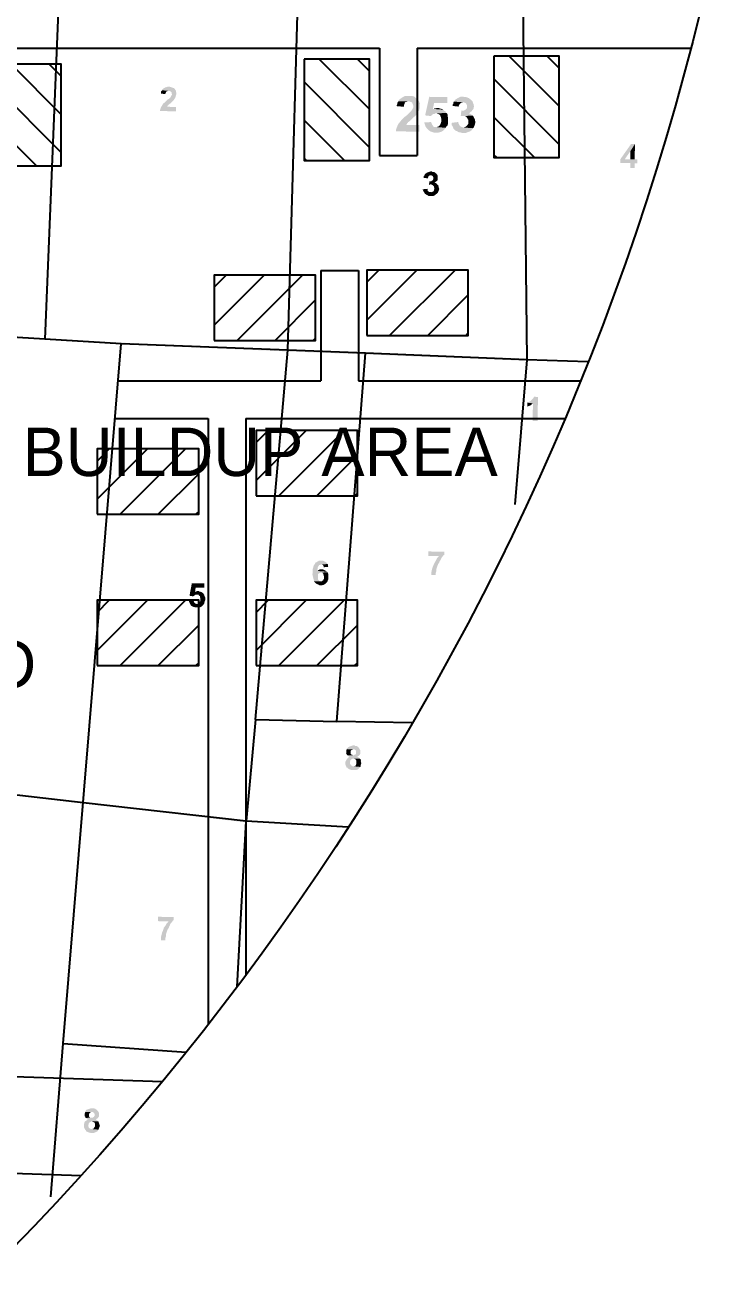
# Model space of a CAD drawing. Header units: metres. Extents: x 297 to 3998, y 336 to 1712.
# Drawn here: x 3673 to 3802.2, y 653.1 to 887.4 of the extents above; entities that cross this region are included whole.
import ezdxf

# ---------------------------------------------------------------- set-up
doc = ezdxf.new("R2010")
doc.units = ezdxf.units.M
doc.header["$MEASUREMENT"] = 0
doc.styles.get("Standard").update_dxf_attribs({"font": 'CENSCBK.TTF'})

msp = doc.modelspace()

# ---------------------------------------------------------------- hatches: boundary and pattern name
h = msp.add_hatch()
h.set_pattern_fill('ANSI31', color=2, scale=40, angle=90, style=0)
h.set_pattern_definition([(135, (4433.1725, -4993.369), (-3.535534, -3.535534), [])])
h.paths.add_polyline_path([(3724.828, 862.251), (3736.968, 862.251), (3736.968, 881.099), (3724.828, 881.099)])
h = msp.add_hatch()
h.set_pattern_fill('ANSI31', color=2, scale=40, angle=90, style=0)
h.set_pattern_definition([(135, (4468.4437, -4992.8125), (-3.535534, -3.535534), [])])
h.paths.add_polyline_path([(3760.099, 862.807), (3772.239, 862.807), (3772.239, 881.655), (3760.099, 881.655)])
h = msp.add_hatch()
h.set_pattern_fill('ANSI31', color=2, scale=40, angle=90, style=0)
h.set_pattern_definition([(135, (4375.9043, -4994.3097), (-3.535534, -3.535534), [])])
h.paths.add_polyline_path([(3667.56, 861.31), (3679.7, 861.31), (3679.7, 880.158), (3667.56, 880.158)])
at = {"linetype": 'Continuous'}
for points in [[(3699.694, 876.014), (3699.593, 876.015), (3699.286, 875.919), (3698.979, 875.822), (3698.671, 875.623), (3698.464, 875.423), (3698.462, 875.322), (3699.681, 875.2), (3699.783, 875.198), (3699.885, 875.197), (3700.186, 874.988), (3700.281, 874.58), (3700.28, 874.478), (3700.176, 874.378), (3700.07, 874.075), (3699.863, 873.875), (3699.76, 873.774), (3699.656, 873.674), (3699.451, 873.576), (3699.038, 873.176), (3698.624, 872.776), (3698.311, 872.272), (3698.099, 871.767), (3698.096, 871.564), (3698.094, 871.462), (3701.044, 871.414), (3701.057, 872.227), (3699.43, 872.254), (3699.431, 872.356), (3699.433, 872.457), (3699.535, 872.456), (3699.638, 872.556), (3699.64, 872.657), (3699.741, 872.656), (3699.845, 872.756), (3699.948, 872.856), (3700.258, 873.156), (3700.362, 873.256), (3700.672, 873.556), (3700.882, 873.96), (3700.985, 874.06), (3700.987, 874.161), (3700.988, 874.263), (3701.095, 874.567), (3701.098, 874.77), (3701.005, 875.28), (3700.706, 875.692), (3700.403, 875.799), (3700.1, 875.905), (3699.998, 875.907), (3699.898, 876.01)], [(3698.462, 875.322), (3698.359, 875.222), (3698.256, 875.122), (3698.252, 874.918), (3698.251, 874.816), (3698.249, 874.715), (3699.061, 874.6), (3699.063, 874.701), (3699.273, 875.105), (3699.579, 875.202), (3699.681, 875.2)], [(3744.326, 874.268), (3744.122, 874.271), (3743.614, 874.279), (3743.204, 874.083), (3742.792, 873.784), (3742.38, 873.486), (3742.377, 873.282), (3744.207, 873.252), (3744.411, 873.249), (3744.612, 873.144), (3744.714, 873.142), (3744.916, 873.037), (3744.914, 872.936), (3745.013, 872.73), (3745.111, 872.525), (3745.108, 872.322), (3745.106, 872.22), (3745.104, 872.119), (3744.999, 871.917), (3744.894, 871.715), (3744.791, 871.615), (3744.789, 871.513), (3744.376, 871.113), (3743.962, 870.713), (3743.447, 870.315), (3743.034, 869.914), (3742.619, 869.412), (3742.307, 869.011), (3742.095, 868.505), (3741.988, 868.202), (3741.882, 867.899), (3741.878, 867.695), (3746.252, 867.624), (3746.272, 868.844), (3743.831, 868.884), (3743.936, 869.086), (3744.144, 869.388), (3744.453, 869.586), (3744.763, 869.886), (3745.073, 870.186), (3745.383, 870.486), (3745.693, 870.787), (3745.901, 871.088), (3746.111, 871.492), (3746.215, 871.592), (3746.216, 871.694), (3746.325, 872.099), (3746.331, 872.506), (3746.338, 872.912), (3746.141, 873.322), (3745.943, 873.631), (3745.641, 873.839), (3745.341, 874.149), (3744.834, 874.259), (3744.732, 874.261), (3744.529, 874.264)], [(3751.443, 874.05), (3748.087, 874.105), (3747.319, 870.658), (3748.334, 870.54), (3748.436, 870.538), (3748.541, 870.74), (3748.746, 870.838), (3748.849, 870.938), (3749.053, 870.935), (3749.156, 871.035), (3749.359, 871.032), (3751.293, 871.102), (3751.193, 871.205), (3751.095, 871.41), (3750.893, 871.515), (3750.693, 871.722), (3748.762, 871.855), (3748.984, 872.971), (3751.425, 872.931)], [(3754.496, 874.102), (3754.394, 874.103), (3753.886, 874.112), (3753.476, 873.915), (3752.962, 873.618), (3752.754, 873.316), (3752.65, 873.216), (3754.378, 873.086), (3754.783, 872.978), (3754.983, 872.771), (3755.081, 872.566), (3755.076, 872.261), (3755.071, 871.956), (3754.865, 871.756), (3754.556, 871.557), (3754.251, 871.562), (3754.048, 871.566), (3753.928, 870.449), (3753.929, 870.55), (3754.133, 870.547), (3754.336, 870.544), (3754.438, 870.542), (3756.168, 870.615), (3756.068, 870.719), (3755.867, 870.824), (3755.767, 870.927), (3755.565, 871.032), (3755.361, 871.036), (3755.463, 871.034), (3755.67, 871.234), (3755.978, 871.432), (3756.083, 871.634), (3756.29, 871.834), (3756.4, 872.341), (3756.305, 872.75), (3756.11, 873.261), (3755.81, 873.572), (3755.408, 873.883), (3755.104, 873.99), (3754.801, 874.097), (3754.598, 874.1)], [(3742.377, 873.282), (3742.273, 873.182), (3742.168, 872.98), (3742.165, 872.777), (3742.06, 872.575), (3742.057, 872.372), (3743.377, 872.249), (3743.38, 872.452), (3743.382, 872.554), (3743.487, 872.755), (3743.49, 872.959), (3743.594, 873.059), (3743.697, 873.159), (3743.901, 873.156), (3744.004, 873.256), (3744.207, 873.252)], [(3749.681, 872.044), (3749.478, 872.047), (3749.273, 871.949), (3749.069, 871.952), (3748.966, 871.852), (3748.762, 871.855), (3750.693, 871.722), (3750.491, 871.827), (3750.39, 871.829), (3750.188, 871.934), (3749.984, 871.937), (3749.884, 872.041)], [(3752.65, 873.216), (3752.545, 873.014), (3752.542, 872.811), (3752.439, 872.711), (3752.434, 872.406), (3753.551, 872.286), (3753.552, 872.388), (3753.657, 872.589), (3753.762, 872.791), (3753.866, 872.891), (3754.071, 872.99), (3754.378, 873.086)], [(3748.417, 869.42), (3747.195, 869.338), (3747.194, 869.236), (3747.29, 868.929), (3747.387, 868.623), (3747.585, 868.314), (3747.786, 868.107), (3747.986, 867.901), (3748.287, 867.692), (3748.591, 867.586), (3748.894, 867.479), (3749.199, 867.474), (3749.505, 867.469), (3749.81, 867.464), (3750.116, 867.561), (3750.423, 867.657), (3750.732, 867.856), (3750.938, 868.056), (3751.147, 868.358), (3749.318, 868.489), (3749.013, 868.494), (3748.811, 868.599), (3748.713, 868.804), (3748.514, 869.113), (3748.516, 869.214)], [(3751.293, 871.102), (3749.359, 871.032), (3749.461, 871.03), (3749.663, 870.925), (3749.764, 870.923), (3749.966, 870.818), (3750.066, 870.715), (3750.166, 870.612), (3750.165, 870.51), (3750.263, 870.305), (3750.261, 870.203), (3750.36, 869.998), (3750.353, 869.591), (3750.246, 869.288), (3750.14, 868.984), (3749.931, 868.683), (3749.726, 868.584), (3749.521, 868.486), (3749.318, 868.489), (3751.147, 868.358), (3751.252, 868.559), (3751.459, 868.76), (3751.565, 869.063), (3751.575, 869.673), (3751.583, 870.182), (3751.487, 870.488), (3751.492, 870.794), (3751.393, 870.999)], [(3753.504, 869.438), (3752.179, 869.256), (3752.279, 869.153), (3752.274, 868.848), (3752.472, 868.539), (3752.569, 868.233), (3752.769, 868.026), (3752.969, 867.819), (3753.273, 867.713), (3753.574, 867.504), (3753.879, 867.499), (3754.183, 867.393), (3754.488, 867.388), (3754.793, 867.383), (3755.1, 867.479), (3755.305, 867.578), (3755.612, 867.674), (3755.92, 867.873), (3756.129, 868.175), (3756.232, 868.275), (3754.403, 868.406), (3754.099, 868.513), (3753.898, 868.618), (3753.698, 868.825), (3753.599, 869.03), (3753.501, 869.235)], [(3756.168, 870.615), (3754.438, 870.542), (3754.641, 870.539), (3754.945, 870.432), (3755.143, 870.124), (3755.342, 869.815), (3755.337, 869.51), (3755.33, 869.103), (3755.122, 868.801), (3754.915, 868.601), (3754.505, 868.405), (3754.403, 868.406), (3756.232, 868.275), (3756.335, 868.375), (3756.547, 868.88), (3756.657, 869.387), (3756.564, 869.897), (3756.367, 870.307), (3756.268, 870.512)], [(3786.296, 865.342), (3785.584, 865.354), (3783.605, 862.538), (3783.594, 861.826), (3785.425, 861.796), (3785.41, 860.881), (3786.223, 860.867), (3786.238, 861.783), (3786.747, 861.774), (3786.758, 862.486), (3784.419, 862.524), (3785.461, 864.033)], [(3786.296, 865.342), (3785.461, 864.033), (3785.436, 862.508), (3784.419, 862.524), (3786.25, 862.495)], [(3748.37, 860.265), (3748.063, 860.168), (3747.756, 860.071), (3747.448, 859.873), (3747.241, 859.673), (3747.239, 859.571), (3748.358, 859.553), (3748.661, 859.446), (3748.86, 859.138), (3748.858, 859.036), (3748.857, 858.934), (3748.75, 858.631), (3748.441, 858.432), (3748.238, 858.436), (3748.136, 858.437), (3748.023, 857.727), (3748.228, 857.825), (3748.33, 857.824), (3748.432, 857.822), (3749.55, 857.804), (3749.552, 857.905), (3749.25, 858.114), (3749.148, 858.116), (3749.047, 858.117), (3749.15, 858.217), (3749.253, 858.317), (3749.562, 858.516), (3749.667, 858.717), (3749.669, 858.819), (3749.67, 858.921), (3749.677, 859.328), (3749.58, 859.634), (3749.48, 859.738), (3749.482, 859.839), (3749.38, 859.841), (3749.28, 859.945), (3748.978, 860.153), (3748.673, 860.158), (3748.573, 860.261)], [(3747.239, 859.571), (3747.136, 859.471), (3747.033, 859.371), (3747.031, 859.269), (3747.028, 859.066), (3747.84, 858.951), (3747.841, 859.052), (3747.948, 859.356), (3748.256, 859.554), (3748.358, 859.553)], [(3749.55, 857.804), (3748.432, 857.822), (3748.533, 857.82), (3748.935, 857.509), (3749.03, 857.1), (3748.92, 856.593), (3748.715, 856.495), (3748.51, 856.397), (3748.408, 856.398), (3749.627, 856.277), (3749.73, 856.377), (3749.837, 856.68), (3749.944, 856.984), (3749.847, 857.29), (3749.752, 857.699), (3749.652, 857.802)], [(3747.706, 857.02), (3746.891, 856.932), (3746.889, 856.83), (3747.086, 856.42), (3747.285, 856.111), (3747.586, 855.903), (3747.99, 855.693), (3748.397, 855.686), (3748.803, 855.68), (3749.214, 855.876), (3749.524, 856.177), (3749.627, 856.277), (3748.408, 856.398), (3748.307, 856.4), (3748.205, 856.402), (3747.901, 856.508), (3747.903, 856.61), (3747.801, 856.612), (3747.805, 856.815), (3747.806, 856.917)], [(3656.325, 830.434), (3656.32, 830.129), (3676.653, 829.289)], [(3656.32, 830.129), (3676.653, 829.289), (3676.648, 828.983)], [(3676.653, 829.289), (3676.648, 828.983), (3690.881, 828.446)], [(3676.648, 828.983), (3690.881, 828.446), (3690.876, 828.141)], [(3690.881, 828.446), (3690.876, 828.141), (3721.787, 827.229)], [(3690.876, 828.141), (3721.787, 827.229), (3721.781, 826.822)], [(3721.787, 827.229), (3721.781, 826.822), (3736.223, 826.587)], [(3721.781, 826.822), (3736.223, 826.587), (3736.218, 826.282)], [(3736.223, 826.587), (3736.218, 826.282), (3766.215, 825.487)], [(3736.218, 826.282), (3766.215, 825.487), (3766.208, 825.08)], [(3768.281, 818.379), (3767.569, 818.391), (3767.361, 818.089), (3767.051, 817.789), (3766.741, 817.489), (3766.332, 817.394), (3766.331, 817.292), (3767.346, 817.174), (3767.293, 813.919), (3768.208, 813.904)], [(3766.331, 817.292), (3766.319, 816.58), (3766.831, 816.775), (3767.243, 817.074), (3767.346, 817.174)], [(3750.879, 789.623), (3747.929, 789.671), (3747.916, 788.857), (3749.848, 788.826), (3749.847, 788.724), (3749.537, 788.424), (3749.327, 788.02), (3749.117, 787.617), (3748.906, 787.213), (3748.695, 786.708), (3748.586, 786.303), (3748.476, 785.796), (3748.47, 785.389), (3748.468, 785.288), (3749.282, 785.274), (3749.283, 785.376), (3749.288, 785.681), (3749.395, 785.985), (3749.402, 786.391), (3749.508, 786.695), (3749.615, 786.998), (3749.722, 787.302), (3749.93, 787.604), (3750.037, 787.907), (3750.14, 788.007), (3750.245, 788.209), (3750.455, 788.612), (3750.767, 789.014), (3750.869, 789.012)], [(3728.064, 787.961), (3727.962, 787.962), (3727.861, 787.964), (3727.657, 787.967), (3727.555, 787.969), (3727.452, 787.869), (3727.349, 787.769), (3727.247, 787.77), (3727.144, 787.67), (3727.042, 787.672), (3726.939, 787.572), (3726.937, 787.47), (3726.835, 787.472), (3726.834, 787.37), (3726.625, 787.068), (3726.517, 786.663), (3726.408, 786.258), (3726.4, 785.75), (3726.394, 785.343), (3726.489, 784.934), (3726.584, 784.526), (3726.68, 784.219), (3726.679, 784.117), (3728.001, 784.096), (3727.899, 784.097), (3727.797, 784.099), (3727.697, 784.203), (3727.597, 784.306), (3727.497, 784.409), (3727.397, 784.513), (3727.399, 784.614), (3727.401, 784.716), (3727.406, 785.021), (3727.409, 785.225), (3727.412, 785.428), (3727.619, 785.628), (3727.824, 785.726), (3727.926, 785.725), (3729.148, 785.807), (3729.149, 785.908), (3729.048, 785.91), (3727.32, 786.04), (3727.322, 786.142), (3727.329, 786.548), (3727.435, 786.852), (3727.644, 787.154), (3728.052, 787.249), (3729.173, 787.332), (3729.174, 787.434), (3728.773, 787.746), (3728.571, 787.851), (3728.369, 787.956), (3728.267, 787.957)], [(3729.173, 787.332), (3728.052, 787.249), (3728.154, 787.247), (3728.356, 787.142), (3728.454, 786.937), (3728.451, 786.733), (3729.368, 786.82), (3729.268, 786.924), (3729.271, 787.127), (3729.273, 787.229)], [(3729.148, 785.807), (3727.926, 785.725), (3728.129, 785.721), (3728.231, 785.72), (3728.431, 785.513), (3728.429, 785.411), (3728.524, 785.003), (3728.519, 784.698), (3728.518, 784.596), (3728.414, 784.496), (3728.413, 784.394), (3728.411, 784.293), (3728.309, 784.294), (3728.206, 784.194), (3728.103, 784.094), (3728.001, 784.096), (3726.679, 784.117), (3726.779, 784.014), (3726.777, 783.912), (3726.879, 783.911), (3727.079, 783.704), (3727.482, 783.494), (3727.584, 783.492), (3727.684, 783.389), (3728.091, 783.382), (3728.499, 783.477), (3728.603, 783.577), (3728.704, 783.576), (3728.808, 783.676), (3729.118, 783.976), (3729.33, 784.481), (3729.338, 784.99), (3729.346, 785.498), (3729.246, 785.601), (3729.248, 785.703)], [(3728.139, 786.332), (3728.037, 786.333), (3727.732, 786.338), (3727.424, 786.14), (3727.32, 786.04), (3729.048, 785.91), (3728.948, 786.013), (3728.646, 786.222), (3728.342, 786.328), (3728.241, 786.33)], [(3706.326, 783.738), (3703.987, 783.776), (3703.542, 781.443), (3704.252, 781.33), (3704.356, 781.43), (3704.459, 781.53), (3704.561, 781.528), (3704.664, 781.628), (3704.766, 781.627), (3704.969, 781.623), (3706.191, 781.705), (3706.193, 781.807), (3706.093, 781.91), (3705.993, 782.014), (3705.891, 782.015), (3705.791, 782.119), (3704.571, 782.139), (3704.686, 782.951), (3706.313, 782.924)], [(3704.343, 780.616), (3703.424, 780.428), (3703.621, 780.018), (3703.817, 779.608), (3704.221, 779.398), (3704.626, 779.289), (3705.033, 779.283), (3705.44, 779.276), (3705.85, 779.473), (3706.16, 779.773), (3706.162, 779.875), (3704.941, 779.894), (3704.839, 779.896), (3704.739, 779.999), (3704.638, 780.001), (3704.538, 780.104), (3704.436, 780.106), (3704.438, 780.208), (3704.339, 780.413)], [(3705.184, 782.332), (3704.981, 782.335), (3704.878, 782.235), (3704.776, 782.237), (3704.674, 782.239), (3704.571, 782.139), (3705.791, 782.119), (3705.69, 782.12), (3705.59, 782.224), (3705.488, 782.225), (3705.386, 782.227), (3705.286, 782.33)], [(3706.191, 781.705), (3704.969, 781.623), (3705.173, 781.62), (3705.275, 781.618), (3705.273, 781.517), (3705.373, 781.413), (3705.475, 781.412), (3705.473, 781.31), (3705.471, 781.208), (3705.57, 781.003), (3705.565, 780.698), (3705.561, 780.495), (3705.456, 780.293), (3705.351, 780.091), (3705.146, 779.993), (3705.043, 779.893), (3704.941, 779.894), (3706.162, 779.875), (3706.265, 779.975), (3706.373, 780.38), (3706.48, 780.683), (3706.487, 781.09), (3706.29, 781.5), (3706.292, 781.602)], [(3733.997, 753.645), (3733.896, 753.646), (3733.589, 753.55), (3733.282, 753.453), (3732.974, 753.255), (3732.767, 753.054), (3732.765, 752.953), (3734.189, 752.93), (3734.289, 752.826), (3734.389, 752.723), (3734.491, 752.721), (3734.488, 752.518), (3734.483, 752.213), (3734.481, 752.111), (3734.378, 752.011), (3734.274, 751.911), (3734.173, 751.912), (3734.069, 751.812), (3733.968, 751.814), (3732.849, 751.832), (3732.949, 751.729), (3733.049, 751.626), (3733.151, 751.624), (3733.251, 751.521), (3733.147, 751.421), (3733.046, 751.422), (3732.734, 751.02), (3732.524, 750.617), (3732.515, 750.108), (3732.711, 749.597), (3732.811, 749.493), (3732.912, 749.492), (3732.911, 749.39), (3733.112, 749.285), (3733.314, 749.18), (3733.719, 749.071), (3734.126, 749.065), (3734.329, 749.061), (3734.431, 749.06), (3734.533, 749.058), (3734.636, 749.158), (3734.738, 749.157), (3734.841, 749.257), (3734.945, 749.357), (3735.046, 749.355), (3735.048, 749.457), (3735.15, 749.455), (3735.151, 749.557), (3735.255, 749.657), (3733.934, 749.78), (3733.833, 749.782), (3733.531, 749.99), (3733.332, 750.299), (3733.336, 750.502), (3733.444, 750.907), (3733.856, 751.206), (3735.178, 751.184), (3735.078, 751.287), (3734.978, 751.391), (3734.776, 751.496), (3734.674, 751.497), (3734.778, 751.597), (3735.086, 751.796), (3735.295, 752.098), (3735.3, 752.403), (3735.305, 752.708), (3735.106, 753.016), (3734.908, 753.325), (3734.606, 753.533), (3734.301, 753.538), (3734.201, 753.641)], [(3732.765, 752.953), (3732.764, 752.851), (3732.66, 752.751), (3732.659, 752.649), (3732.654, 752.344), (3732.652, 752.243), (3732.65, 752.141), (3732.75, 752.037), (3732.749, 751.936), (3732.849, 751.832), (3733.968, 751.814), (3733.866, 751.816), (3733.766, 751.919), (3733.664, 751.921), (3733.564, 752.024), (3733.464, 752.128), (3733.466, 752.229), (3733.469, 752.433), (3733.472, 752.636), (3733.576, 752.736), (3733.781, 752.834), (3733.884, 752.935), (3733.986, 752.933)], [(3735.178, 751.184), (3733.958, 751.204), (3734.059, 751.202), (3734.261, 751.097), (3734.463, 750.992), (3734.559, 750.685), (3734.556, 750.482), (3734.553, 750.279), (3734.446, 749.975), (3734.343, 749.875), (3734.138, 749.777), (3733.934, 749.78), (3735.255, 749.657), (3735.358, 749.757), (3735.363, 750.062), (3735.47, 750.365), (3735.373, 750.672), (3735.378, 750.977), (3735.278, 751.081)], [(3672.013, 744.521), (3671.907, 744.218), (3683.793, 743.21)], [(3671.907, 744.218), (3683.793, 743.21), (3683.788, 742.905)], [(3683.793, 743.21), (3683.788, 742.905), (3714.152, 739.662)], [(3683.788, 742.905), (3714.152, 739.662), (3714.046, 739.359)], [(3700.635, 721.775), (3697.686, 721.823), (3697.673, 721.009), (3699.605, 720.978), (3699.603, 720.876), (3699.293, 720.576), (3699.083, 720.173), (3698.771, 719.771), (3698.663, 719.366), (3698.451, 718.86), (3698.343, 718.455), (3698.233, 717.948), (3698.226, 717.542), (3698.225, 717.44), (3699.038, 717.427), (3699.04, 717.528), (3699.045, 717.833), (3699.152, 718.137), (3699.158, 718.544), (3699.265, 718.847), (3699.372, 719.151), (3699.478, 719.454), (3699.687, 719.756), (3699.793, 720.059), (3699.795, 720.161), (3699.897, 720.159), (3699.9, 720.363), (3700.212, 720.765), (3700.524, 721.166), (3700.625, 721.165)], [(3685.422, 686.266), (3685.32, 686.268), (3685.013, 686.171), (3684.706, 686.074), (3684.4, 685.977), (3684.191, 685.676), (3684.189, 685.574), (3685.613, 685.551), (3685.713, 685.447), (3685.815, 685.446), (3685.813, 685.344), (3685.913, 685.241), (3685.912, 685.139), (3685.907, 684.834), (3685.803, 684.734), (3685.802, 684.632), (3685.7, 684.634), (3685.597, 684.534), (3685.495, 684.535), (3685.393, 684.537), (3684.273, 684.454), (3684.375, 684.452), (3684.473, 684.247), (3684.575, 684.245), (3684.675, 684.142), (3684.573, 684.144), (3684.47, 684.043), (3684.058, 683.745), (3683.948, 683.238), (3683.94, 682.73), (3684.136, 682.319), (3684.236, 682.216), (3684.336, 682.113), (3684.335, 682.011), (3684.537, 681.906), (3684.738, 681.801), (3685.143, 681.693), (3685.55, 681.686), (3685.754, 681.683), (3685.855, 681.681), (3685.959, 681.781), (3686.06, 681.779), (3686.164, 681.879), (3686.265, 681.878), (3686.369, 681.978), (3686.471, 681.976), (3686.472, 682.078), (3686.576, 682.178), (3686.577, 682.28), (3686.679, 682.278), (3685.358, 682.401), (3685.257, 682.403), (3684.853, 682.613), (3684.757, 682.92), (3684.76, 683.123), (3684.868, 683.528), (3685.28, 683.827), (3686.602, 683.805), (3686.502, 683.909), (3686.402, 684.012), (3686.2, 684.117), (3686.099, 684.119), (3686.202, 684.219), (3686.51, 684.417), (3686.719, 684.719), (3686.724, 685.024), (3686.73, 685.431), (3686.532, 685.739), (3686.332, 685.946), (3686.03, 686.154), (3685.727, 686.261), (3685.523, 686.264)], [(3684.189, 685.574), (3684.083, 685.271), (3684.079, 685.067), (3684.078, 684.965), (3684.074, 684.762), (3684.175, 684.659), (3684.173, 684.557), (3684.273, 684.454), (3685.393, 684.537), (3685.292, 684.539), (3685.19, 684.54), (3685.088, 684.542), (3684.988, 684.645), (3684.888, 684.749), (3684.891, 684.952), (3684.893, 685.054), (3684.896, 685.257), (3685, 685.357), (3685.207, 685.557), (3685.308, 685.556), (3685.41, 685.554)], [(3686.602, 683.805), (3685.382, 683.825), (3685.685, 683.718), (3685.887, 683.613), (3685.985, 683.408), (3685.98, 683.103), (3685.977, 682.9), (3685.872, 682.698), (3685.767, 682.496), (3685.46, 682.4), (3685.358, 682.401), (3686.679, 682.278), (3686.681, 682.38), (3686.787, 682.683), (3686.894, 682.987), (3686.797, 683.293), (3686.701, 683.6), (3686.702, 683.702)]]:
    msp.add_hatch(color=0, dxfattribs=at).paths.add_polyline_path(points)
h = msp.add_hatch()
h.set_pattern_fill('ANSI31', color=2, scale=40, angle=180, style=0)
h.set_pattern_definition([(225, (9610.9557, 1538.144), (3.535534, -3.535534), [])])
h.paths.add_polyline_path([(3755.336, 829.799), (3755.336, 841.94), (3736.488, 841.94), (3736.488, 829.799)])
h = msp.add_hatch()
h.set_pattern_fill('ANSI31', color=2, scale=40, angle=180, style=0)
h.set_pattern_definition([(225, (9582.5957, 1537.1935), (3.535534, -3.535534), [])])
h.paths.add_polyline_path([(3726.976, 828.849), (3726.976, 840.989), (3708.128, 840.989), (3708.128, 828.849)])
h = msp.add_hatch()
h.set_pattern_fill('ANSI31', color=2, scale=40, angle=180, style=0)
h.set_pattern_definition([(225, (9590.3734, 1508.3446), (3.535534, -3.535534), [])])
h.paths.add_polyline_path([(3734.753, 800), (3734.753, 812.14), (3715.906, 812.14), (3715.906, 800)])
h = msp.add_hatch()
h.set_pattern_fill('ANSI31', color=2, scale=40, angle=180, style=0)
h.set_pattern_definition([(225, (9560.871, 1504.912), (3.535534, -3.535534), [])])
h.paths.add_polyline_path([(3705.251, 796.567), (3705.251, 808.708), (3686.403, 808.708), (3686.403, 796.567)])
h = msp.add_hatch()
h.set_pattern_fill('ANSI31', color=2, scale=40, angle=180, style=0)
h.set_pattern_definition([(225, (9560.871, 1476.8054), (3.535534, -3.535534), [])])
h.paths.add_polyline_path([(3705.251, 768.461), (3705.251, 780.601), (3686.403, 780.601), (3686.403, 768.461)])
h = msp.add_hatch()
h.set_pattern_fill('ANSI31', color=2, scale=40, angle=180, style=0)
h.set_pattern_definition([(225, (9590.3734, 1476.8054), (3.535534, -3.535534), [])])
h.paths.add_polyline_path([(3734.753, 768.461), (3734.753, 780.601), (3715.906, 780.601), (3715.906, 768.461)])

# ---------------------------------------------------------------- linework, layer by layer
at = {"color": 1}
for p, q in [((3645.924, 883.169), (3738.87, 883.169)), ((3745.87, 883.169), (3796.597, 883.169))]:
    msp.add_line(p, q, dxfattribs=at)
at = {"color": 2}
for p, q in [((3738.87, 883.169), (3738.87, 863.226)), ((3745.87, 883.169), (3745.87, 863.226)), ((3738.87, 863.226), (3745.87, 863.226)), ((3727.916, 841.839), (3727.916, 821.346)), ((3727.916, 841.839), (3734.916, 841.839)), ((3734.916, 841.839), (3734.916, 821.346)), ((3690.306, 821.346), (3727.916, 821.346)), ((3734.916, 821.346), (3776.087, 821.346)), ((3689.726, 814.346), (3707.021, 814.346)), ((3707.021, 814.346), (3707.021, 701.826)), ((3714.021, 814.346), (3773.185, 814.346)), ((3714.021, 814.346), (3714.021, 711.017))]:
    msp.add_line(p, q, dxfattribs=at)
at = {"color": 0, "linetype": 'Continuous'}
for points in [[(3715.782, 758.456), (3721.784, 827.026), (3724.344, 915.286), (3725.994, 978.942)], [(3767.588, 965.649), (3765.222, 914.212), (3766.212, 825.283)], [(3680.353, 918.853), (3676.649, 829.085)], [(3766.212, 825.283), (3736.221, 826.485), (3721.784, 827.026), (3690.878, 828.243), (3676.649, 829.085), (3656.324, 830.333), (3630.306, 831.876)], [(3680.109, 698.305), (3690.878, 828.243)], [(3715.782, 758.456), (3730.934, 758.107), (3736.221, 826.485)], [(3721.784, 827.026), (3721.784, 827.026)], [(3766.212, 825.283), (3763.987, 798.396)], [(3777.518, 824.912), (3766.212, 825.283)], [(3715.782, 758.456), (3714.049, 739.562)], [(3744.91, 757.831), (3730.934, 758.107)], [(3712.385, 708.829), (3714.049, 739.562), (3683.789, 743.006), (3672.01, 744.318), (3654.952, 746.326), (3641.345, 747.87)], [(3733.023, 738.438), (3714.049, 739.562)], [(3677.775, 669.802), (3680.109, 698.305)], [(3680.109, 698.305), (3702.954, 696.682)], [(3582.701, 695.114), (3698.516, 691.223)], [(3616.063, 676.054), (3683.407, 673.743)]]:
    msp.add_lwpolyline(points, dxfattribs=at)
at = {"color": 2}
for points in [[(3724.828, 881.099), (3724.828, 862.251), (3736.968, 862.251), (3736.968, 881.099)], [(3760.099, 881.655), (3760.099, 862.807), (3772.239, 862.807), (3772.239, 881.655)], [(3667.56, 880.158), (3667.56, 861.31), (3679.7, 861.31), (3679.7, 880.158)], [(3736.488, 829.799), (3755.336, 829.799), (3755.336, 841.94), (3736.488, 841.94)], [(3708.128, 828.849), (3726.976, 828.849), (3726.976, 840.989), (3708.128, 840.989)], [(3715.906, 800), (3734.753, 800), (3734.753, 812.14), (3715.906, 812.14)], [(3686.403, 796.567), (3705.251, 796.567), (3705.251, 808.708), (3686.403, 808.708)], [(3686.403, 768.461), (3705.251, 768.461), (3705.251, 780.601), (3686.403, 780.601)], [(3715.906, 768.461), (3734.753, 768.461), (3734.753, 780.601), (3715.906, 780.601)]]:
    msp.add_lwpolyline(points, close=True, dxfattribs=at)
at = {"color": 1, "linetype": 'ByBlock'}
msp.add_circle((3312.782, 1009.358), 500, dxfattribs=at)

# ---------------------------------------------------------------- texts
at = {"color": 4, "linetype": 'Continuous'}
msp.add_text('BUILDUP AREA ', height=9, dxfattribs=at).set_placement((3672.529, 803.675))
at = {"color": 2, "linetype": 'Continuous'}
msp.add_text('VACANT LAND ', height=9, dxfattribs=at).set_placement((3590.802, 764.235))

doc.saveas('drawing.dxf')
